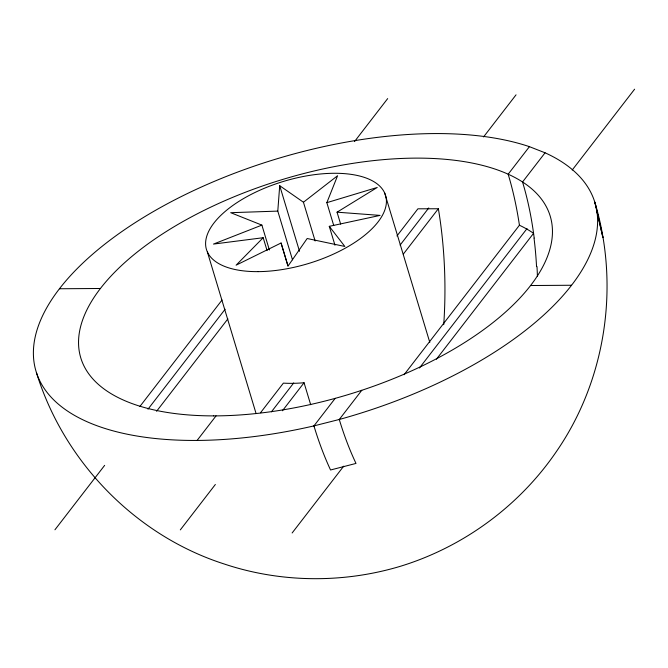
<?xml version="1.0" encoding="UTF-8"?>
<svg xmlns="http://www.w3.org/2000/svg" width="668" height="668" viewBox="0 0 668 668"><rect width="100%" height="100%" fill="white"/><g stroke="black" fill="none" stroke-linecap="round" stroke-linejoin="round"><path stroke-width="1" d="M292.492 259.802L277.788 211.105L279.708 185.704L303.439 202.237L315.137 240.998M333.741 225.517L326.844 202.663L337.574 175.742L303.439 202.237M139.913 406.461L222.035 300.032M54.935 529.782L104.651 465.354M147.995 409.183L225.124 309.234M354.533 141.558L387.674 98.597M156.571 411.288L227.888 318.861M197.102 440.437L216.048 415.88M260.512 412.757L283.374 383.131A93.553 42.911 -16.8 0 0 304.057 382.747L310.678 404.691M396.951 235.954L417.901 208.808L438.325 208.758L403.33 254.099M180.318 529.891L215.355 484.484M271.417 411.839L293.711 382.939M400.107 245.081L428.772 207.932M483.557 136.932L516.047 94.831M282.422 410.778L304.057 382.747M313.943 425.892L339.277 419.479A291.899 133.876 -16.8 0 0 571.558 285.253A291.899 133.876 -16.8 0 0 545.071 152.797L529.423 146.659A291.899 133.876 -16.8 0 0 59.444 288.76A291.899 133.876 -16.8 0 0 313.943 425.892L335.202 398.345M529.423 146.659L508.164 174.206A213.209 102.354 89.6 0 1 519.428 225.233A238.818 109.535 -16.8 0 1 533.573 233.316L534.2 238.033M361.805 390.279L339.277 419.479A253.581 121.735 89.6 0 0 356.002 463.425L330.551 469.988A265.146 127.287 89.6 0 1 313.935 425.9M545.071 152.797L522.543 181.988A198.137 95.115 89.6 0 1 533.573 233.316L436.413 359.225M404.048 374.748L519.428 225.233M292.133 532.98L343.694 466.164M419.446 368.001L527.019 228.598M572.217 170.031L634.6 89.195M267.091 250.634L263.184 237.716L236.105 265.179L281.069 243.002L287.975 265.864M340.647 224.106L337.048 212.182L377.211 187.474L326.844 202.663M269.388 249.966L261.889 225.116L213.484 244.079L263.184 237.716M334.977 245.223L329.274 226.335L380.084 215.405L337.048 212.182M277.788 211.105L230.702 212.691L261.889 225.116M59.444 288.76L100.434 288.484M530.567 285.528L571.558 285.253M329.274 226.335L344.847 246.467L307.171 238.509L287.983 266.123L281.069 243.002M36.389 372.435C63.702 461.421 135.253 535.369 224.022 563.926C280.869 582.972 343.594 583.465 400.934 566.122C463.634 546.766 519.387 505.843 556.36 451.61C606.018 379.758 619.954 285.52 594.762 202.045L602.928 237.583L596.825 210.871M384.659 192.977L429.8 342.392M279.708 185.704L299.514 251.302M207.364 251.936L256.078 413.542M438.367 208.725A244.764 117.543 89.6 0 1 443.727 324.69M534.024 238.117A196.609 94.363 89.6 0 1 536.546 266.649M537.005 266.557A201.527 97.186 89.6 0 1 537.406 276.385M258.115 271.634A93.553 42.911 -16.8 0 0 386.054 197.352A93.553 42.911 -16.8 0 0 243.87 198.379A93.553 42.911 -16.8 0 0 258.115 271.634M213.643 415.888A245.173 112.449 -16.8 0 0 551.71 222.544A245.173 112.449 -16.8 0 0 181.153 222.586A245.173 112.449 -16.8 0 0 213.643 415.888"/></g></svg>
